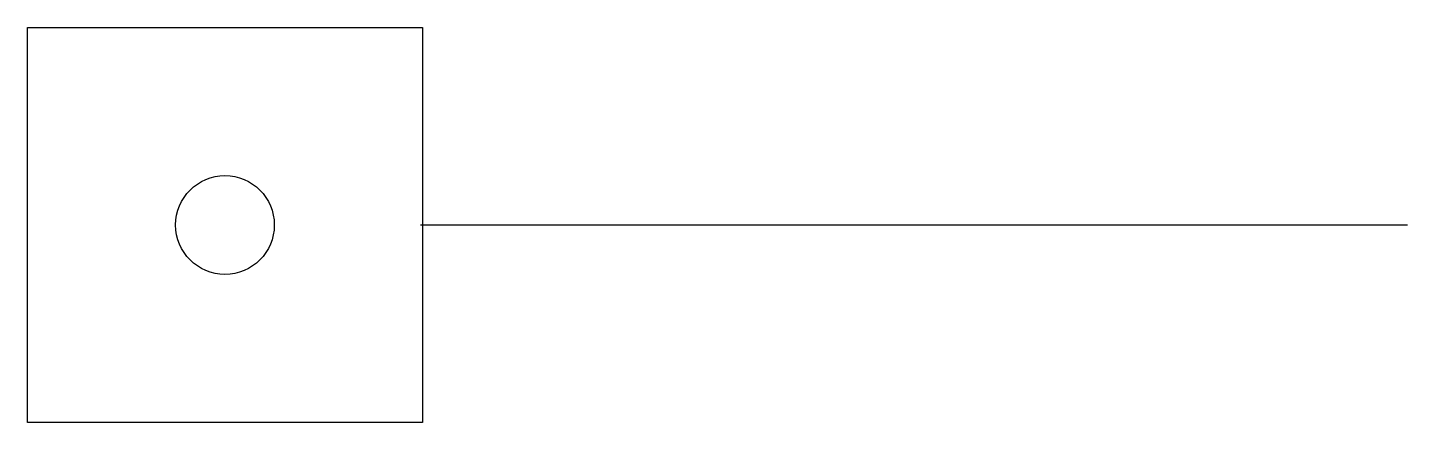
# Model space of a CAD drawing. Extents: x -14 to 0, y -2 to 2.
import ezdxf

# ---------------------------------------------------------------- set-up
doc = ezdxf.new("R2010")
doc.units = 0
doc.linetypes.add('DASHED', pattern=[0])
doc.layers.get('0').update_dxf_attribs({"linetype": 'CONTINUOUS'})

msp = doc.modelspace()

# ---------------------------------------------------------------- linework, layer by layer
at = {"color": 0, "linetype": 'DASHED'}
msp.add_line((-10, 0), (0, 0), dxfattribs=at)
at = {"color": 0, "linetype": 'CONTINUOUS'}
msp.add_lwpolyline([(-13.982, 2), (-9.982, 2), (-9.982, -2), (-13.982, -2), (-13.982, 2)], dxfattribs=at)
msp.add_circle((-11.982, 0), 0.5, dxfattribs=at)

doc.saveas('drawing.dxf')
